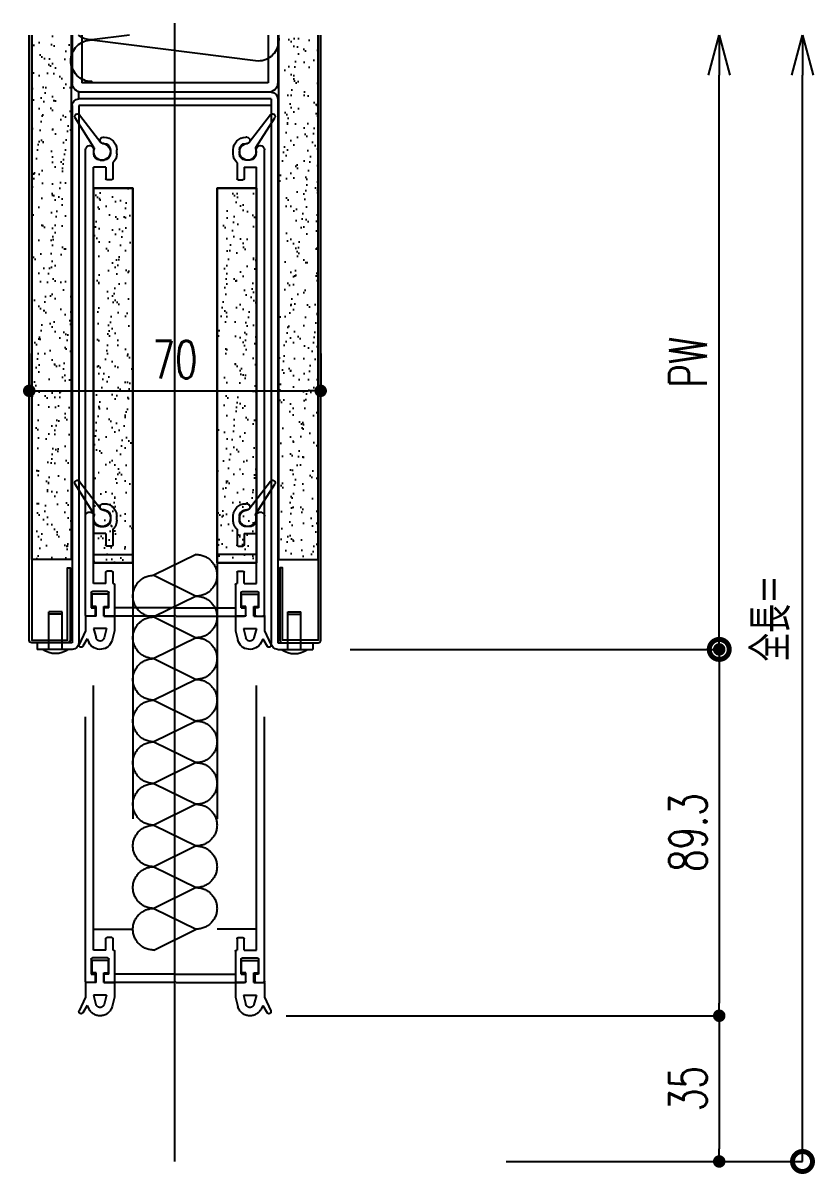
# Model space of a CAD drawing. Extents: x 21 to 47673, y 9 to 26406.
# Drawn here: x 6308.6 to 6498.8, y 21046.2 to 21322.6 of the extents above; entities that cross this region are included whole.
import ezdxf

# ---------------------------------------------------------------- set-up
doc = ezdxf.new("R2010")
doc.units = 0
doc.header["$LTSCALE"] = 10
doc.header["$PDMODE"] = 35
doc.header["$PDSIZE"] = 5
doc.linetypes.add('HIDDEN', pattern=[9.525, 6.35, -3.175])
for name, color, linetype in [('_P15_製品寸法', 9, 'Continuous'), ('_基準', 1, 'Continuous'), ('_製品', 4, 'Continuous'), ('_製品寸法', 9, 'Continuous'), ('_製品点線', 6, 'Continuous')]:
    doc.layers.add(name, color=color, linetype=linetype)
doc.styles.add('OKAMURA', font='simplex8.shx', dxfattribs={"width": 0.7, "bigfont": 'BIGFONT.shx'})
doc.dimstyles.new('OKAMURA-003', dxfattribs={"dimscale": 3, "dimtxt": 3, "dimasz": 1, "dimexe": 0, "dimexo": 3, "dimgap": 1, "dimtad": 1, "dimdec": 3, "dimdsep": 46, "dimtxsty": 'OKAMURA', "dimblk1": 'DOT', "dimblk2": 'DOT', "dimsah": 1, "dimcen": 0, "dimclrd": 9, "dimclre": 9, "dimclrt": 3, "dimadec": 0, "dimazin": 0, "dimtfac": 1, "dimtdec": 3, "dimtix": 1, "dimtmove": 2, "dimatfit": 3, "dimldrblk": 'NONE', "dimfxl": 0, "dimtolj": 1, "dimarcsym": 0})
pattern_1 = [(37.5, (-3467.863, 4866.6654), (-0.160003, 4.8941324), [0, -3.8608, 0, -4.318, 0, -4.1275]), (7.5, (-3467.863, 4866.6654), (4.495233, 7.168251), [0, -2.0828, 0, -3.4798, 0, -1.3335]), (327.5, (-3470.987, 4866.6654), (7.9099237, 0.0143718), [0, -1.27, 0, -4.572, 0, -5.969]), (317.5, (-3470.987, 4866.6654), (7.6355645, 2.229293), [0, -0.635, 0, -2.9972, 0, -3.429])]

# ---------------------------------------------------------------- blocks, each defined once
blk = doc.blocks.new('_DOT')
at = {"color": 0, "linetype": 'ByBlock'}
blk.add_line((-0.5, 0), (-1, 0), dxfattribs=at)
at = {"color": 0, "linetype": 'ByBlock', "const_width": 0.5}
blk.add_lwpolyline([(-0.25, 0, 1), (0.25, 0, 1)], format="xyb", close=True, dxfattribs=at)
blk = doc.blocks.new('*D917')
at = {"layer": '_製品寸法', "color": 9, "lineweight": -2, "transparency": 16777216}
for p, q in [((-35, 194.08), (-35, 185.08)), ((35, 194.08), (35, 185.08)), ((-32, 185.08), (32, 185.08))]:
    blk.add_line(p, q, dxfattribs=at)
at = {"layer": 'Defpoints', "color": 0, "transparency": 16777216}
for p in [(-35, 185.08), (35, 185.08), (35, 185.08)]:
    blk.add_point(p, dxfattribs=at)
at = {"layer": '_製品寸法', "color": 9, "lineweight": -2, "transparency": 16777216, "xscale": 3, "yscale": 3, "zscale": 3, "rotation": 180}
blk.add_blockref('_DOT', (-35, 185.08), dxfattribs=at)
at = {"layer": '_製品寸法', "color": 9, "lineweight": -2, "transparency": 16777216, "xscale": 3, "yscale": 3, "zscale": 3}
blk.add_blockref('_DOT', (35, 185.08), dxfattribs=at)
at = {"layer": '_製品寸法', "color": 3, "transparency": 16777216, "insert": (0, 192.58), "char_height": 9, "attachment_point": 5, "style": 'OKAMURA'}
blk.add_mtext('\\A1;70', dxfattribs=at)
blk = doc.blocks.new('_None')
blk = doc.blocks.new('A$C0FEE6D3D')
at = {"layer": '_製品'}
for p, q in [((0.25, 47.03), (6.91, 41.88)), ((8.05, 43.51), (0.93, 48.01)), ((124.11, 45.56), (127.4, 47.07)), ((120.31, 45.56), (8.61, 45.56)), ((120.61, 45.56), (124.11, 45.56)), ((120.61, 43.01), (120.61, 45.56)), ((120.61, 43.56), (120.61, 45.26)), ((126.11, 45.17), (127.86, 46.18)), ((126.11, 45.17), (126.98, 44.73)), ((9.61, 43.56), (8.61, 43.56)), ((11.11, 42.06), (11.11, 41.06)), ((11.11, 42.06), (11.11, 41.06)), ((112.81, 43.66), (12.81, 43.66)), ((12.81, 40.66), (12.81, 43.66)), ((112.81, 40.66), (112.81, 43.66)), ((114.71, 40.26), (114.71, 43.86)), ((115.01, 44.16), (118.61, 44.16)), ((115.31, 40.06), (115.31, 44.06)), ((115.31, 44.06), (118.31, 44.06)), ((118.31, 43.01), (118.31, 44.06)), ((120.61, 43.01), (118.31, 43.01)), ((118.61, 44.16), (118.61, 43.26)), ((118.61, 43.26), (120.31, 43.26)), ((123.61, 40.49), (123.61, 43.62)), ((123.61, 43.62), (125.87, 43.02)), ((5.61, 41.31), (5.61, 41.06)), ((7.11, 41.06), (7.11, 41.31)), ((8.61, 39.56), (9.61, 39.56)), ((11.75, 38.96), (15.51, 38.96)), ((12.81, 40.66), (15.51, 40.66)), ((15.81, 39.26), (15.81, 40.36)), ((109.81, 39.26), (109.81, 40.36)), ((112.81, 40.66), (110.11, 40.66)), ((110.11, 38.96), (112.81, 38.96)), ((112.81, 38.86), (112.81, 38.96)), ((118.61, 39.96), (115.01, 39.96)), ((118.31, 40.06), (115.31, 40.06)), ((120.61, 41.11), (118.31, 41.11)), ((118.31, 41.11), (118.31, 40.06)), ((120.61, 41.11), (118.31, 41.11)), ((120.31, 41.06), (118.61, 41.06)), ((118.61, 39.96), (118.61, 41.06)), ((120.61, 41.11), (120.61, 38.56)), ((120.61, 24.36), (120.61, 40.76)), ((123.61, 40.49), (125.87, 41.09)), ((124.11, 38.56), (126.38, 39.16)), ((9.61, 38.06), (8.61, 38.06)), ((113.11, 38.56), (120.61, 38.56)), ((118.61, 24.06), (118.61, 38.56)), ((120.61, 38.56), (124.11, 38.56)), ((118.61, 24.06), (118.61, 9.56)), ((120.61, 24.36), (120.31, 24.06)), ((120.61, 23.76), (120.31, 24.06)), ((120.61, 23.76), (120.61, 7.36)), ((9.61, 10.06), (8.61, 10.06)), ((8.61, 8.56), (9.61, 8.56)), ((11.75, 9.16), (15.51, 9.16)), ((15.81, 8.86), (15.81, 7.76)), ((109.81, 8.86), (109.81, 7.76)), ((110.11, 9.16), (112.81, 9.16)), ((112.81, 9.26), (112.81, 9.16)), ((113.11, 9.56), (120.61, 9.56)), ((120.61, 7.01), (120.61, 9.56)), ((120.61, 9.56), (124.11, 9.56)), ((124.11, 9.56), (126.38, 8.96)), ((0.25, 1.08), (6.91, 6.23)), ((5.61, 6.81), (5.61, 7.06)), ((7.11, 7.06), (7.11, 6.81)), ((11.11, 6.06), (11.11, 7.06)), ((11.11, 6.06), (11.11, 7.06)), ((12.81, 7.46), (12.81, 4.46)), ((12.81, 7.46), (15.51, 7.46)), ((112.81, 7.46), (110.11, 7.46)), ((112.81, 7.46), (112.81, 4.46)), ((114.71, 7.86), (114.71, 4.26)), ((118.61, 8.16), (115.01, 8.16)), ((115.31, 8.06), (115.31, 4.06)), ((118.31, 8.06), (115.31, 8.06)), ((118.31, 7.01), (118.31, 8.06)), ((120.61, 7.01), (118.31, 7.01)), ((120.61, 7.01), (118.31, 7.01)), ((118.61, 8.16), (118.61, 7.06)), ((120.31, 7.06), (118.61, 7.06)), ((123.61, 7.62), (123.61, 4.49)), ((123.61, 7.62), (125.87, 7.02)), ((8.05, 4.6), (0.93, 0.1)), ((9.61, 4.56), (8.61, 4.56)), ((112.81, 4.46), (12.81, 4.46)), ((115.01, 3.96), (118.61, 3.96)), ((115.31, 4.06), (118.31, 4.06)), ((118.31, 5.11), (118.31, 4.06)), ((120.61, 5.11), (118.31, 5.11)), ((118.61, 4.86), (120.31, 4.86)), ((118.61, 3.96), (118.61, 4.86)), ((120.61, 5.11), (120.61, 2.56)), ((120.61, 4.56), (120.61, 2.86)), ((123.61, 4.49), (125.87, 5.09)), ((126.11, 2.94), (126.98, 3.39)), ((126.11, 2.94), (127.86, 1.93)), ((120.31, 2.56), (8.61, 2.56)), ((120.61, 2.56), (124.11, 2.56)), ((124.11, 2.56), (127.4, 1.04))]:
    blk.add_line(p, q, dxfattribs=at)
for centre, radius, start, end in [((0.59, 47.52), 0.6, 55.0004, 235.0004), ((127.61, 46.61), 0.5, 300.0024, 114.6708), ((8.61, 44.56), 1, 90, 270), ((120.31, 45.26), 0.3, 0.0001, 90), ((125.61, 42.06), 3, 284.8177, 62.9082), ((6.36, 41.31), 0.75, 0, 180), ((6.61, 41.48), 0.5, 1.6298, 53.193), ((9.11, 41.56), 2, 181.6299, 108.3712), ((8.32, 43.93), 0.5, 236.81, 288.3721), ((9.61, 42.06), 1.5, 0, 90), ((115.01, 43.86), 0.3, 90.0001, 180.0001), ((120.31, 43.56), 0.3, 270.0001, 0.0001), ((125.61, 42.06), 1, 284.8177, 74.935), ((8.61, 41.06), 3, 180, 270), ((8.61, 41.06), 1.5, 180, 270), ((9.61, 41.06), 1.5, 270, 0), ((9.61, 41.06), 3, 270, 315.5729), ((15.51, 40.36), 0.3, 0.0001, 90.0001), ((15.51, 39.26), 0.3, 270.0001, 0.0001), ((110.11, 40.36), 0.3, 90.0001, 180.0001), ((110.11, 39.26), 0.3, 180.0001, 270.0001), ((113.11, 38.86), 0.3, 180.0001, 270.0001), ((115.01, 40.26), 0.3, 180.0001, 270.0001), ((120.31, 40.76), 0.3, 0.0001, 90.0001), ((8.61, 7.06), 3, 90, 180), ((9.11, 6.56), 2, 251.6288, 178.3702), ((8.61, 7.06), 1.5, 90, 180), ((9.61, 7.06), 3, 44.4283, 90), ((9.61, 7.06), 1.5, 0, 90), ((15.51, 8.86), 0.3, 0, 90), ((110.11, 8.86), 0.3, 90, 180), ((113.11, 9.26), 0.3, 90, 180), ((125.61, 6.06), 3, 297.0919, 75.1824), ((6.36, 6.81), 0.75, 180, 0), ((6.61, 6.63), 0.5, 306.807, 358.3703), ((9.61, 6.06), 1.5, 270, 0), ((15.51, 7.76), 0.3, 270, 0), ((110.11, 7.76), 0.3, 180, 270), ((115.01, 7.86), 0.3, 90, 180), ((120.31, 7.36), 0.3, 270, 0), ((125.61, 6.06), 1, 285.065, 75.1824), ((8.61, 3.56), 1, 90, 270), ((8.32, 4.18), 0.5, 71.628, 123.1901), ((115.01, 4.26), 0.3, 180, 270), ((120.31, 4.56), 0.3, 0, 90), ((120.31, 2.86), 0.3, 270, 0), ((0.59, 0.59), 0.6, 124.9997, 304.9997), ((127.61, 1.5), 0.5, 245.3292, 59.9977)]:
    blk.add_arc(centre, radius, start, end, dxfattribs=at)
blk = doc.blocks.new('A$C096F286E')
at = {"layer": '_製品'}
for p, q in [((6.2, 9), (0, 9)), ((1.53, 9), (1.53, 0)), ((4.68, 9), (4.68, 0)), ((4.68, 0.5), (1.53, 0.5)), ((4.68, 0), (1.53, 0))]:
    blk.add_line(p, q, dxfattribs=at)
blk.add_arc((3.1, 4.7), 5.31, 54.2426, 125.7574, dxfattribs=at)
blk = doc.blocks.new('A$C12E2355C')
at = {"layer": '_製品'}
h = blk.add_hatch(dxfattribs=at)
h.set_pattern_fill('AR-SAND', color=256, scale=0.1, style=0)
h.set_pattern_definition(pattern_1)
edge = h.paths.add_edge_path()
edge.add_line((-147.5, 24.9), (-21.6, 24.9))
edge.add_line((-21.6, 24.9), (-21.6, 34.4))
edge.add_line((-21.6, 34.4), (-147.5, 34.4))
h = blk.add_hatch(dxfattribs=at)
h.set_pattern_fill('AR-SAND', color=256, scale=0.1, style=0)
h.set_pattern_definition([(37.5, (-857.1593, -1106.242), (-0.160003, 4.894132), [0, -3.8608, 0, -4.318, 0, -4.1275]), (7.5, (-857.1593, -1106.242), (4.495233, 7.16825), [0, -2.0828, 0, -3.4798, 0, -1.3335]), (327.5, (-860.2835, -1106.242), (7.909924, 0.014372), [0, -1.27, 0, -4.572, 0, -5.969]), (317.5, (-860.2835, -1106.242), (7.635565, 2.229293), [0, -0.635, 0, -2.9972, 0, -3.429])])
h.paths.add_polyline_path([(-110.8, 10.1), (-20.8, 10.1), (-20.8, 19.6), (-110.8, 19.6)])
h = blk.add_hatch(dxfattribs=at)
h.set_pattern_fill('AR-SAND', color=256, scale=0.1, style=0)
h.set_pattern_definition([(37.5, (-9028.622, 4696.829), (-0.1600031, 4.8941324), [0, -3.8608, 0, -4.318, 0, -4.1275]), (7.5, (-9028.622, 4696.829), (4.495233, 7.168251), [0, -2.0828, 0, -3.4798, 0, -1.3335]), (327.5, (-9031.746, 4696.829), (7.9099237, 0.0143718), [0, -1.27, 0, -4.572, 0, -5.969]), (317.5, (-9031.746, 4696.829), (7.6355645, 2.2292932), [0, -0.635, 0, -2.9972, 0, -3.429])])
h.paths.add_polyline_path([(-110.8, -10.1), (-20.8, -10.1), (-20.8, -19.6), (-110.8, -19.6)])
h = blk.add_hatch(dxfattribs=at)
h.set_pattern_fill('AR-SAND', color=256, scale=0.1, style=0)
h.set_pattern_definition(pattern_1)
edge = h.paths.add_edge_path()
edge.add_line((-147.5, -24.9), (-21.6, -24.9))
edge.add_line((-21.6, -24.9), (-21.6, -34.4))
edge.add_line((-21.6, -34.4), (-147.5, -34.4))
for p, q in [((-1.6, 33.1), (0, 33.1)), ((-1.6, 24.7), (-1.6, 33.1)), ((0, 24.7), (0, 33.1)), ((-147.5, 24.7), (-136.1, 24.7)), ((-147.5, 22.4), (-136.1, 22.4)), ((-136.1, -22.4), (-136.1, 22.4)), ((-133.8, -23.1), (-133.8, 23.1)), ((-132.2, 23.1), (-133.8, 23.1)), ((-133.8, -22.4), (-133.8, 22.4)), ((-132.2, -23.1), (-132.2, 23.1)), ((-130.6, 24.7), (-1.6, 24.7)), ((-130.6, -23.1), (-130.6, 23.1)), ((-130.6, 23.1), (-1.6, 23.1)), ((-147.5, -22.4), (-136.1, -22.4)), ((-147.5, -24.7), (-136.1, -24.7)), ((-132.2, -23.1), (-1.6, -23.1)), ((-132.2, -24.7), (-1.6, -24.7)), ((-1.6, -24.7), (-1.6, -33.1)), ((0, -24.7), (0, -33.1)), ((-1.6, -33.1), (0, -33.1))]:
    blk.add_line(p, q, dxfattribs=at)
for points in [[(-147.5, 34.4), (-2.2, 34.4), (-2.2, 25.8), (-19.6, 25.8), (-19.6, 25.2), (-2.2, 25.2, 0.414214), (-1.6, 25.8), (-1.6, 34.4, 0.414214), (-2.2, 35), (-147.5, 35)], [(-136.37, 20), (-136.37, 20, 0.414214), (-141.37, 25), (-141.37, 25, 0.414214), (-146.37, 20), (-146.37, 20), (-141.37, -20), (-141.37, -20, -0.414214), (-146.37, -25), (-146.37, -25, -0.057288), (-147.5, -24.87, -0.057288)], [(-146.37, 20), (-146.37, 20, 0.173483), (-147.5, 23.17, 0.173483)], [(-147.5, -34.4), (-2.2, -34.4), (-2.2, -25.8), (-19.6, -25.8), (-19.6, -25.2), (-2.2, -25.2, -0.414214), (-1.6, -25.8), (-1.6, -34.4, -0.414214), (-2.2, -35), (-147.5, -35)]]:
    blk.add_lwpolyline(points, format="xyb", dxfattribs=at)
for points in [[(-147.5, 24.9), (-21.6, 24.9), (-21.6, 34.4), (-147.5, 34.4)], [(-147.5, 10.92), (-146.37, 20)], [(-147.5, -24.9), (-21.6, -24.9), (-21.6, -34.4), (-147.5, -34.4)]]:
    blk.add_lwpolyline(points, dxfattribs=at)
for points in [[(-110.8, 10.1), (-20.8, 10.1), (-20.8, 19.6), (-110.8, 19.6)], [(-20.8, 10.1), (-110.8, 10.1), (-110.8, 19.6), (-20.8, 19.6)], [(-110.8, -10.1), (-20.8, -10.1), (-20.8, -19.6), (-110.8, -19.6)], [(-20.8, -10.1), (-110.8, -10.1), (-110.8, -19.6), (-20.8, -19.6)]]:
    blk.add_lwpolyline(points, close=True, dxfattribs=at)
for centre, radius, start, end in [((-136.1, 22.4), 2.3, 0, 90), ((-130.6, 23.1), 1.6, 90, 180), ((-1.6, 24.7), 1.6, 270, 0), ((-136.1, -22.4), 2.3, 270, 0), ((-132.2, -23.1), 1.6, 180, 270), ((-1.6, -24.7), 1.6, 0, 90)]:
    blk.add_arc(centre, radius, start, end, dxfattribs=at)
at = {"layer": '_製品', "rotation": 270}
blk.add_blockref('A$C096F286E', (-9, 31.8), dxfattribs=at)
at = {"layer": '_製品'}
blk.add_blockref('A$C0FEE6D3D', (-128.61, -24.06), dxfattribs=at)
at = {"layer": '_製品', "xscale": -1, "rotation": 270}
blk.add_blockref('A$C096F286E', (-9, -31.8), dxfattribs=at)
blk = doc.blocks.new('_DotSmall')
at = {"color": 0, "const_width": 0.5}
blk.add_lwpolyline([(-0.0625, 0, 1), (0.0625, 0, 1)], format="xyb", close=True, dxfattribs=at)
blk = doc.blocks.new('_Open30')
at = {"color": 0, "linetype": 'ByBlock', "lineweight": -2}
for p, q in [((-1, 0.268), (0, 0)), ((0, 0), (-1, -0.268)), ((0, 0), (-1, 0))]:
    blk.add_line(p, q, dxfattribs=at)
blk = doc.blocks.new('*D918')
at = {"layer": '_製品寸法', "color": 9, "lineweight": -2, "transparency": 16777216}
for p, q in [((130.73, 122.98), (130.73, 260.88)), ((42.1, 122.98), (130.73, 122.98))]:
    blk.add_line(p, q, dxfattribs=at)
at = {"layer": 'Defpoints', "color": 0, "transparency": 16777216}
for p in [(35, 270.48), (130.73, 270.48), (33.1, 122.98)]:
    blk.add_point(p, dxfattribs=at)
at = {"layer": '_製品寸法', "color": 9, "lineweight": -2, "transparency": 16777216, "xscale": 9.600000000000001, "yscale": 9.600000000000001, "zscale": 9.600000000000001}
for name, p, rotation in [('_Open30', (130.73, 270.48), 90), ('_DotSmall', (130.73, 122.98), 270)]:
    blk.add_blockref(name, p, dxfattribs=dict(at, rotation=rotation))
at = {"layer": '_製品寸法', "color": 3, "transparency": 16777216, "insert": (123.23, 191.93), "char_height": 9, "attachment_point": 5, "rotation": 90, "style": 'OKAMURA'}
blk.add_mtext('\\A1;PW', dxfattribs=at)
blk = doc.blocks.new('*D919')
at = {"layer": '_製品寸法', "color": 9, "lineweight": -2, "transparency": 16777216}
for p, q in [((42.1, 122.98), (130.73, 122.98)), ((130.73, 119.98), (130.73, 38)), ((26.68, 35), (130.73, 35))]:
    blk.add_line(p, q, dxfattribs=at)
at = {"layer": 'Defpoints', "color": 0, "transparency": 16777216}
for p in [(33.1, 122.98), (17.68, 35), (130.73, 35)]:
    blk.add_point(p, dxfattribs=at)
at = {"layer": '_製品寸法', "color": 9, "lineweight": -2, "transparency": 16777216, "xscale": 3, "yscale": 3, "zscale": 3}
for p, rotation in [((130.73, 122.98), 90), ((130.73, 35), 270)]:
    blk.add_blockref('_DOT', p, dxfattribs=dict(at, rotation=rotation))
at = {"layer": '_製品寸法', "color": 3, "transparency": 16777216, "insert": (123.23, 78.99), "char_height": 9, "attachment_point": 5, "rotation": 90, "style": 'OKAMURA'}
blk.add_mtext('\\A1;89.3', dxfattribs=at)
blk = doc.blocks.new('P15BASE00S_TV')
at = {"layer": '_製品点線', "linetype": 'HIDDEN'}
for p, q in [((-40.36, 22.97), (-33.7, 17.83)), ((-32.56, 19.45), (-39.68, 23.96)), ((83.5, 21.5), (86.79, 23.01)), ((85.5, 21.11), (87.25, 22.12)), ((79.7, 21.5), (-32, 21.5)), ((-31, 19.5), (-32, 19.5)), ((72.2, 19.6), (-27.8, 19.6)), ((-27.8, 16.6), (-27.8, 19.6)), ((-22.8, 19.6), (-22.8, 10.1)), ((67.2, 19.6), (67.2, 10.1)), ((72.2, 16.6), (72.2, 19.6)), ((74.1, 16.2), (74.1, 19.8)), ((74.4, 20.1), (78, 20.1)), ((74.7, 16), (74.7, 20)), ((74.7, 20), (77.7, 20)), ((77.7, 18.95), (77.7, 20)), ((78, 20.1), (78, 19.2)), ((80, 21.5), (83.5, 21.5)), ((80, 18.95), (80, 21.5)), ((80, 19.5), (80, 21.2)), ((83, 16.44), (83, 19.56)), ((83, 19.56), (85.26, 18.97)), ((85.5, 21.11), (86.37, 20.67)), ((-35, 17.25), (-35, 17)), ((-33.5, 17), (-33.5, 17.25)), ((-29.5, 18), (-29.5, 17)), ((-29.5, 18), (-29.5, 17)), ((-27.8, 16.6), (-25.1, 16.6)), ((72.2, 16.6), (69.5, 16.6)), ((80, 18.95), (77.7, 18.95)), ((80, 17.05), (77.7, 17.05)), ((77.7, 17.05), (77.7, 16)), ((80, 17.05), (77.7, 17.05)), ((78, 19.2), (79.7, 19.2)), ((79.7, 17), (78, 17)), ((78, 15.9), (78, 17)), ((80, 17.05), (80, 14.5)), ((80, 0.3), (80, 16.7)), ((83, 16.44), (85.26, 17.03)), ((-32, 15.5), (-31, 15.5)), ((-31, 14), (-32, 14)), ((-28.86, 14.9), (-25.1, 14.9)), ((-24.8, 15.2), (-24.8, 16.3)), ((69.2, 15.2), (69.2, 16.3)), ((69.5, 14.9), (72.2, 14.9)), ((72.2, 14.8), (72.2, 14.9)), ((72.5, 14.5), (80, 14.5)), ((78, 15.9), (74.4, 15.9)), ((77.7, 16), (74.7, 16)), ((78, 0), (78, 14.5)), ((80, 14.5), (83.5, 14.5)), ((83.5, 14.5), (85.77, 15.1)), ((-22.8, 10.1), (67.2, 10.1)), ((72.2, 5.1), (67.2, -5.1)), ((80, 0.3), (79.7, 0)), ((78, 0), (78, -14.5)), ((80, -0.3), (79.7, 0)), ((80, -0.3), (80, -16.7)), ((-22.8, -10.1), (67.2, -10.1)), ((-22.8, -19.6), (-22.8, -10.1)), ((67.2, -19.6), (67.2, -10.1)), ((-31, -14), (-32, -14)), ((-32, -15.5), (-31, -15.5)), ((-28.86, -14.9), (-25.1, -14.9)), ((-24.8, -15.2), (-24.8, -16.3)), ((69.2, -15.2), (69.2, -16.3)), ((69.5, -14.9), (72.2, -14.9)), ((72.2, -14.8), (72.2, -14.9)), ((72.5, -14.5), (80, -14.5)), ((74.1, -16.2), (74.1, -19.8)), ((78, -15.9), (74.4, -15.9)), ((74.7, -16), (74.7, -20)), ((77.7, -16), (74.7, -16)), ((77.7, -17.05), (77.7, -16)), ((78, -15.9), (78, -17)), ((80, -17.05), (80, -14.5)), ((80, -14.5), (83.5, -14.5)), ((83, -16.44), (83, -19.56)), ((83, -16.44), (85.26, -17.03)), ((83.5, -14.5), (85.77, -15.1)), ((-40.36, -22.97), (-33.7, -17.83)), ((-35, -17.25), (-35, -17)), ((-33.5, -17), (-33.5, -17.25)), ((-29.5, -18), (-29.5, -17)), ((-29.5, -18), (-29.5, -17)), ((-27.8, -16.6), (-27.8, -19.6)), ((-27.8, -16.6), (-25.1, -16.6)), ((72.2, -16.6), (69.5, -16.6)), ((72.2, -16.6), (72.2, -19.6)), ((80, -17.05), (77.7, -17.05)), ((80, -17.05), (77.7, -17.05)), ((77.7, -18.95), (77.7, -20)), ((80, -18.95), (77.7, -18.95)), ((79.7, -17), (78, -17)), ((78, -19.2), (79.7, -19.2)), ((78, -20.1), (78, -19.2)), ((80, -18.95), (80, -21.5)), ((83, -19.56), (85.26, -18.97)), ((-32.56, -19.45), (-39.68, -23.96)), ((-31, -19.5), (-32, -19.5)), ((79.7, -21.5), (-32, -21.5)), ((72.2, -19.6), (-27.8, -19.6)), ((74.4, -20.1), (78, -20.1)), ((74.7, -20), (77.7, -20)), ((80, -19.5), (80, -21.2)), ((80, -21.5), (83.5, -21.5)), ((83.5, -21.5), (86.79, -23.01)), ((85.5, -21.11), (86.37, -20.67)), ((85.5, -21.11), (87.25, -22.12))]:
    blk.add_line(p, q, dxfattribs=at)
for points in [[(-7.8, 5.1), (-7.8, 5.1, 0.414214), (-12.8, 10.1), (-12.8, 10.1, 0.414214), (-17.8, 5.1), (-17.8, 5.1), (-12.8, -5.1), (-12.8, -5.1, -0.414214), (-17.8, -10.1), (-17.8, -10.1, -0.414214), (-22.8, -5.1), (-22.8, -5.1), (-17.8, 5.1)], [(2.2, 5.1), (2.2, 5.1, 0.414214), (-2.8, 10.1), (-2.8, 10.1, 0.414214), (-7.8, 5.1), (-7.8, 5.1), (-2.8, -5.1), (-2.8, -5.1, -0.414214), (-7.8, -10.1), (-7.8, -10.1, -0.414214), (-12.8, -5.1), (-12.8, -5.1), (-7.8, 5.1)], [(12.2, 5.1), (12.2, 5.1, 0.414214), (7.2, 10.1), (7.2, 10.1, 0.414214), (2.2, 5.1), (2.2, 5.1), (7.2, -5.1), (7.2, -5.1, -0.414214), (2.2, -10.1), (2.2, -10.1, -0.414214), (-2.8, -5.1), (-2.8, -5.1), (2.2, 5.1)], [(22.2, 5.1), (22.2, 5.1, 0.414214), (17.2, 10.1), (17.2, 10.1, 0.414214), (12.2, 5.1), (12.2, 5.1), (17.2, -5.1), (17.2, -5.1, -0.414214), (12.2, -10.1), (12.2, -10.1, -0.414214), (7.2, -5.1), (7.2, -5.1), (12.2, 5.1)], [(32.2, 5.1), (32.2, 5.1, 0.414214), (27.2, 10.1), (27.2, 10.1, 0.414214), (22.2, 5.1), (22.2, 5.1), (27.2, -5.1), (27.2, -5.1, -0.414214), (22.2, -10.1), (22.2, -10.1, -0.414214), (17.2, -5.1), (17.2, -5.1), (22.2, 5.1)], [(42.2, 5.1), (42.2, 5.1, 0.414214), (37.2, 10.1), (37.2, 10.1, 0.414214), (32.2, 5.1), (32.2, 5.1), (37.2, -5.1), (37.2, -5.1, -0.414214), (32.2, -10.1), (32.2, -10.1, -0.414214), (27.2, -5.1), (27.2, -5.1), (32.2, 5.1)], [(52.2, 5.1), (52.2, 5.1, 0.414214), (47.2, 10.1), (47.2, 10.1, 0.414214), (42.2, 5.1), (42.2, 5.1), (47.2, -5.1), (47.2, -5.1, -0.414214), (42.2, -10.1), (42.2, -10.1, -0.414214), (37.2, -5.1), (37.2, -5.1), (42.2, 5.1)], [(62.2, 5.1), (62.2, 5.1, 0.414214), (57.2, 10.1), (57.2, 10.1, 0.414214), (52.2, 5.1), (52.2, 5.1), (57.2, -5.1), (57.2, -5.1, -0.414214), (52.2, -10.1), (52.2, -10.1, -0.414214), (47.2, -5.1), (47.2, -5.1), (52.2, 5.1)], [(72.2, 5.1), (72.2, 5.1, 0.414214), (67.2, 10.1), (67.2, 10.1, 0.414214), (62.2, 5.1), (62.2, 5.1), (67.2, -5.1), (67.2, -5.1, -0.414214), (62.2, -10.1), (62.2, -10.1, -0.414214), (57.2, -5.1), (57.2, -5.1), (62.2, 5.1)]]:
    blk.add_lwpolyline(points, format="xyb", dxfattribs=at)
for centre, radius, start, end in [((-40.02, 23.46), 0.6, 55.0004, 235.0004), ((87, 22.56), 0.5, 300.0024, 114.6708), ((-31.5, 17.5), 2, 181.6299, 108.3712), ((-32, 20.5), 1, 90, 270), ((-32.29, 19.87), 0.5, 236.81, 288.3721), ((-31, 18), 1.5, 0, 90), ((74.4, 19.8), 0.3, 90.0001, 180.0001), ((79.7, 21.2), 0.3, 0.0001, 90), ((79.7, 19.5), 0.3, 270.0001, 0.0001), ((85, 18), 3, 284.8177, 62.9082), ((-34.25, 17.25), 0.75, 0, 180), ((-32, 17), 3, 180, 270), ((-34, 17.43), 0.5, 1.6298, 53.193), ((-32, 17), 1.5, 180, 270), ((-31, 17), 1.5, 270, 0), ((-25.1, 16.3), 0.3, 0.0001, 90.0001), ((69.5, 16.3), 0.3, 90.0001, 180.0001), ((79.7, 16.7), 0.3, 0.0001, 90.0001), ((85, 18), 1, 284.8177, 74.935), ((-31, 17), 3, 270, 315.5729), ((-25.1, 15.2), 0.3, 270.0001, 0.0001), ((69.5, 15.2), 0.3, 180.0001, 270.0001), ((72.5, 14.8), 0.3, 180.0001, 270.0001), ((74.4, 16.2), 0.3, 180.0001, 270.0001), ((-32, -17), 3, 90, 180), ((-31.5, -17.5), 2, 251.6288, 178.3702), ((-32, -17), 1.5, 90, 180), ((-31, -17), 3, 44.4283, 90), ((-31, -17), 1.5, 0, 90), ((-25.1, -15.2), 0.3, 0, 90), ((-25.1, -16.3), 0.3, 270, 0), ((69.5, -15.2), 0.3, 90, 180), ((69.5, -16.3), 0.3, 180, 270), ((72.5, -14.8), 0.3, 90, 180), ((74.4, -16.2), 0.3, 90, 180), ((85, -18), 3, 297.0919, 75.1824), ((-34.25, -17.25), 0.75, 180, 0), ((-34, -17.43), 0.5, 306.807, 358.3703), ((-31, -18), 1.5, 270, 0), ((79.7, -16.7), 0.3, 270, 0), ((79.7, -19.5), 0.3, 0, 90), ((85, -18), 1, 285.065, 75.1824), ((-32, -20.5), 1, 90, 270), ((-32.29, -19.87), 0.5, 71.628, 123.1901), ((74.4, -19.8), 0.3, 180, 270), ((79.7, -21.2), 0.3, 270, 0), ((-40.02, -23.47), 0.6, 124.9997, 304.9997), ((87, -22.56), 0.5, 245.3292, 59.9977)]:
    blk.add_arc(centre, radius, start, end, dxfattribs=at)
blk = doc.blocks.new('*D920')
at = {"layer": '_P15_製品寸法', "color": 9, "lineweight": -2, "transparency": 16777216}
for p, q in [((26.68, 35), (130.73, 35)), ((130.73, 32), (130.73, 3)), ((79.53, 0), (130.73, 0))]:
    blk.add_line(p, q, dxfattribs=at)
at = {"layer": 'Defpoints', "color": 0, "transparency": 16777216}
for p in [(17.68, 35), (70.53, 0), (130.73, 0)]:
    blk.add_point(p, dxfattribs=at)
at = {"layer": '_P15_製品寸法', "color": 9, "lineweight": -2, "transparency": 16777216, "xscale": 3, "yscale": 3, "zscale": 3}
for p, rotation in [((130.73, 35), 90), ((130.73, 0), 270)]:
    blk.add_blockref('_DOT', p, dxfattribs=dict(at, rotation=rotation))
at = {"layer": '_P15_製品寸法', "color": 3, "transparency": 16777216, "insert": (123.23, 17.5), "char_height": 9, "attachment_point": 5, "rotation": 90, "style": 'OKAMURA'}
blk.add_mtext('\\A1;35', dxfattribs=at)
blk = doc.blocks.new('*D921')
at = {"layer": '_製品寸法', "color": 9, "lineweight": -2, "transparency": 16777216}
for p, q in [((150.73, 0), (150.73, 260.88)), ((79.53, 0), (150.73, 0))]:
    blk.add_line(p, q, dxfattribs=at)
at = {"layer": 'Defpoints', "color": 0, "transparency": 16777216}
for p in [(35, 270.48), (150.73, 270.48), (70.53, 0)]:
    blk.add_point(p, dxfattribs=at)
at = {"layer": '_製品寸法', "color": 9, "lineweight": -2, "transparency": 16777216, "xscale": 9.600000000000001, "yscale": 9.600000000000001, "zscale": 9.600000000000001}
for name, p, rotation in [('_Open30', (150.73, 270.48), 90), ('_DotSmall', (150.73, 0), 270)]:
    blk.add_blockref(name, p, dxfattribs=dict(at, rotation=rotation))
at = {"layer": '_製品寸法', "color": 3, "transparency": 16777216, "insert": (143.23, 130.44), "char_height": 9, "attachment_point": 5, "rotation": 90, "style": 'OKAMURA'}
blk.add_mtext('\\A1;全長＝', dxfattribs=at)
blk = doc.blocks.new('*U916')
at = {"layer": '_基準'}
blk.add_line((0, 0), (0, 273.4162), dxfattribs=at)
at = {"layer": '_製品', "xscale": -1, "rotation": 90}
for name in ['A$C12E2355C', 'P15BASE00S_TV']:
    blk.add_blockref(name, (0, 122.9828), dxfattribs=at)
at = {"layer": '_P15_製品寸法'}
dim = blk.add_linear_dim(base=(130.7288, 0), p1=(17.6792, 35), p2=(70.527, 0), angle=270, dimstyle='OKAMURA-003', dxfattribs=at)
dim.commit()
dim.dimension.update_dxf_attribs({"geometry": '*D920', "text_midpoint": (123.2288, 17.5)})
at = {"layer": '_製品寸法'}
for base, p1, text, picture, middle in [((130.7288, 270.4828), (33.0999, 122.9828), 'PW', '*D918', (123.2288, 191.9328)), ((150.7288, 270.4828), (70.527, 0), '全長＝', '*D921', (143.2288, 130.4414))]:
    dim = blk.add_linear_dim(base=base, p1=p1, p2=(35, 270.4828), angle=90, text=text, dimstyle='OKAMURA-003', override={"dimasz": 3.2, "dimblk1": 'DotSmall', "dimblk2": 'Open30', "dimse2": 1}, dxfattribs=at)
    dim.commit()
    dim.dimension.update_dxf_attribs({"geometry": picture, "text_midpoint": middle})
dim = blk.add_linear_dim(base=(35, 185.0843), p1=(-35, 185.0843), p2=(35, 185.0843), angle=180, dimstyle='OKAMURA-003', dxfattribs=at)
dim.commit()
dim.dimension.update_dxf_attribs({"geometry": '*D917', "text_midpoint": (0, 192.5843)})
dim = blk.add_linear_dim(base=(130.7288, 35), p1=(33.0999, 122.9828), p2=(17.6792, 35), angle=270, text='89.3', dimstyle='OKAMURA-003', dxfattribs=at)
dim.commit()
dim.dimension.update_dxf_attribs({"geometry": '*D919', "text_midpoint": (123.2288, 78.9914)})

msp = doc.modelspace()

# ---------------------------------------------------------------- block references
msp.add_blockref('*U916', (6345.111, 21049.1849))

doc.saveas('drawing.dxf')
